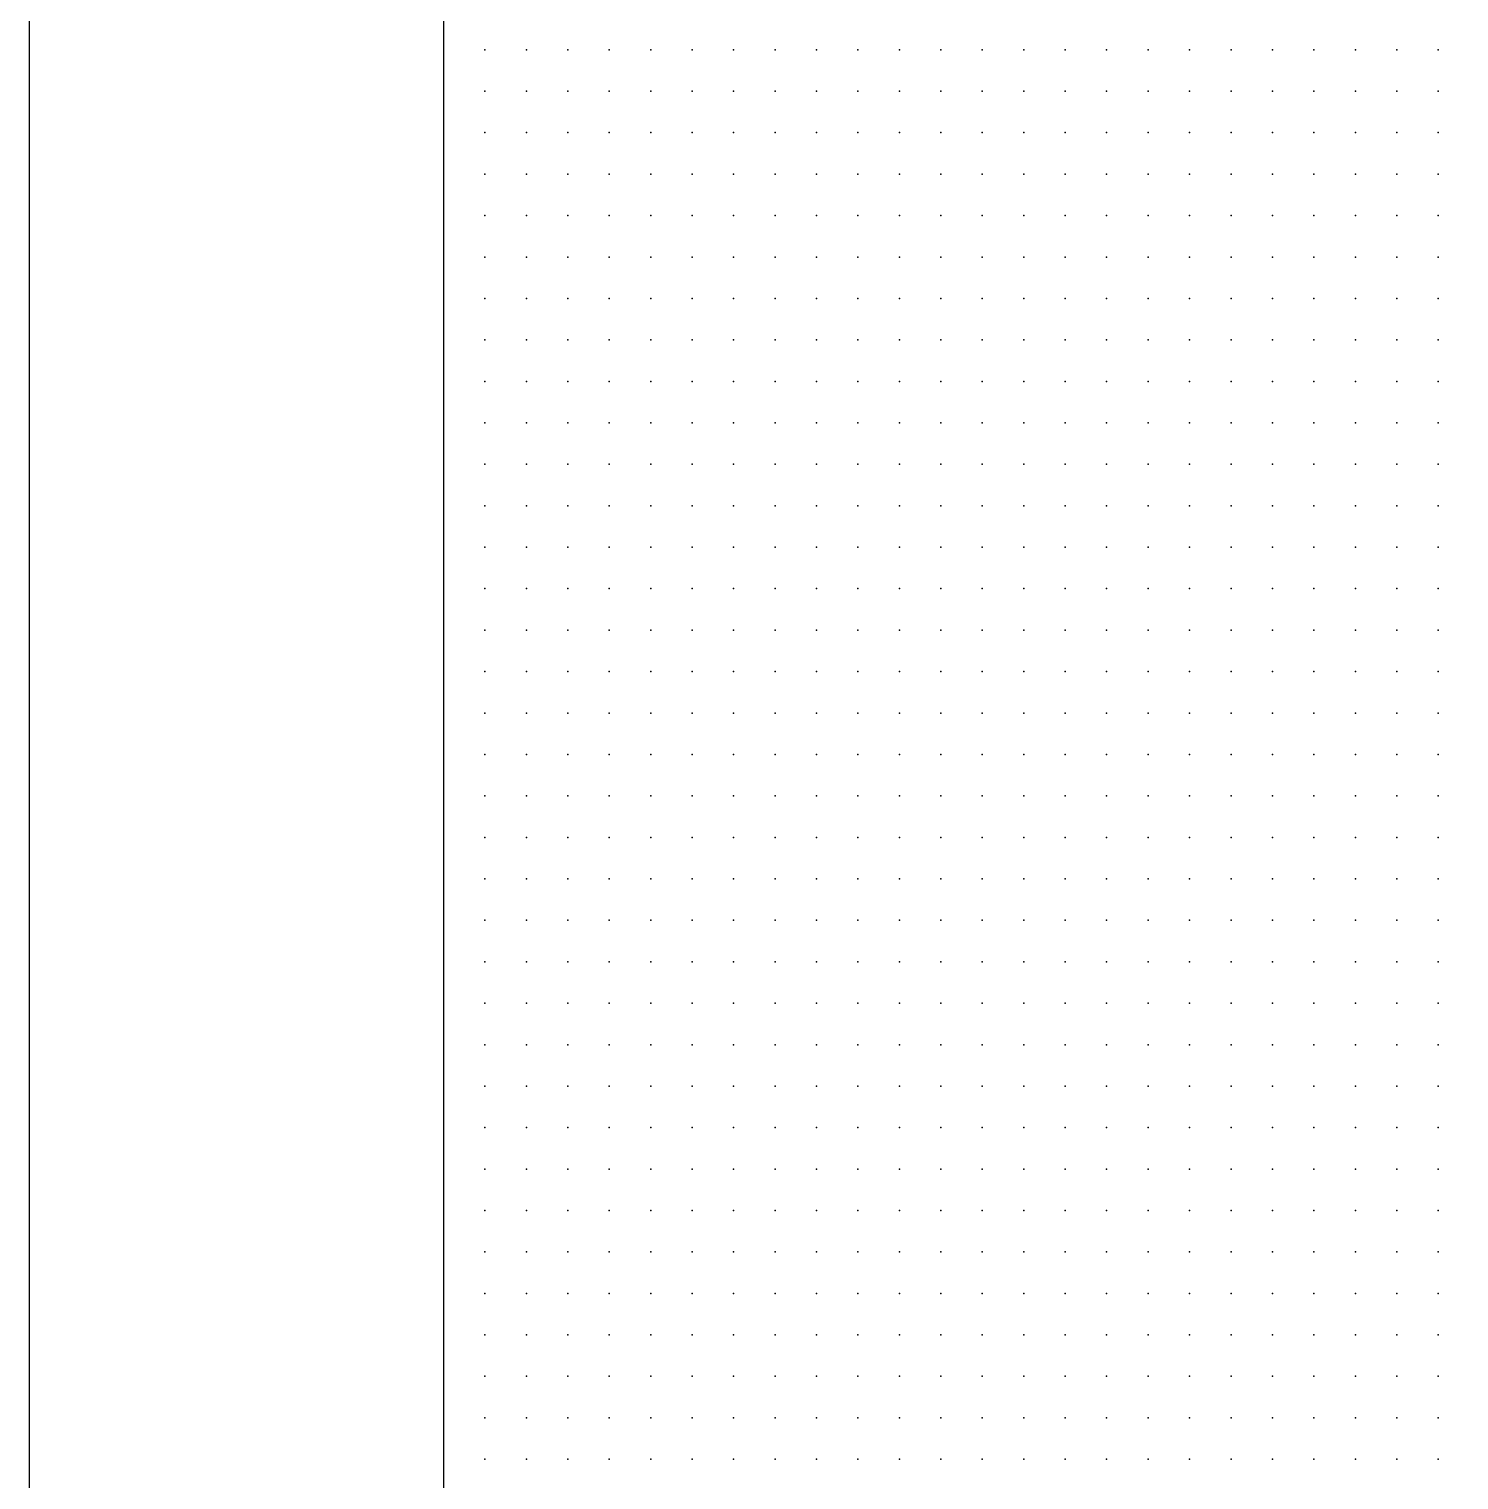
# Model space of a CAD drawing. Header units: millimetres. Extents: x 2848 to 6961, y 1568 to 7914.
# Drawn here: x 4198.28 to 4232.78, y 1649.79 to 1684.79 of the extents above; entities that cross this region are included whole.
import ezdxf

# ---------------------------------------------------------------- set-up
doc = ezdxf.new("R2010")
doc.units = ezdxf.units.MM
doc.header["$PDSIZE"] = -2

msp = doc.modelspace()

# ---------------------------------------------------------------- linework, layer by layer
for points in [[(4198.282, 1580.289), (4338.282, 1580.289), (4338.282, 1720.289), (4198.282, 1720.289)], [(4208.282, 1590.289), (4328.282, 1590.289), (4328.282, 1710.289), (4208.282, 1710.289)]]:
    msp.add_lwpolyline(points, close=True)
at = {"color": 160}
for p in [(4209.282, 1684.289), (4210.282, 1684.289), (4211.282, 1684.289), (4212.282, 1684.289), (4213.282, 1684.289), (4214.282, 1684.289), (4215.282, 1684.289), (4216.282, 1684.289), (4217.282, 1684.289), (4218.282, 1684.289), (4219.282, 1684.289), (4220.282, 1684.289), (4221.282, 1684.289), (4222.282, 1684.289), (4223.282, 1684.289), (4224.282, 1684.289), (4225.282, 1684.289), (4226.282, 1684.289), (4227.282, 1684.289), (4228.282, 1684.289), (4229.282, 1684.289), (4230.282, 1684.289), (4231.282, 1684.289), (4232.282, 1684.289), (4209.282, 1683.289), (4210.282, 1683.289), (4211.282, 1683.289), (4212.282, 1683.289), (4213.282, 1683.289), (4214.282, 1683.289), (4215.282, 1683.289), (4216.282, 1683.289), (4217.282, 1683.289), (4218.282, 1683.289), (4219.282, 1683.289), (4220.282, 1683.289), (4221.282, 1683.289), (4222.282, 1683.289), (4223.282, 1683.289), (4224.282, 1683.289), (4225.282, 1683.289), (4226.282, 1683.289), (4227.282, 1683.289), (4228.282, 1683.289), (4229.282, 1683.289), (4230.282, 1683.289), (4231.282, 1683.289), (4232.282, 1683.289), (4209.282, 1682.289), (4210.282, 1682.289), (4211.282, 1682.289), (4212.282, 1682.289), (4213.282, 1682.289), (4214.282, 1682.289), (4215.282, 1682.289), (4216.282, 1682.289), (4217.282, 1682.289), (4218.282, 1682.289), (4219.282, 1682.289), (4220.282, 1682.289), (4221.282, 1682.289), (4222.282, 1682.289), (4223.282, 1682.289), (4224.282, 1682.289), (4225.282, 1682.289), (4226.282, 1682.289), (4227.282, 1682.289), (4228.282, 1682.289), (4229.282, 1682.289), (4230.282, 1682.289), (4231.282, 1682.289), (4232.282, 1682.289), (4209.282, 1681.289), (4210.282, 1681.289), (4211.282, 1681.289), (4212.282, 1681.289), (4213.282, 1681.289), (4214.282, 1681.289), (4215.282, 1681.289), (4216.282, 1681.289), (4217.282, 1681.289), (4218.282, 1681.289), (4219.282, 1681.289), (4220.282, 1681.289), (4221.282, 1681.289), (4222.282, 1681.289), (4223.282, 1681.289), (4224.282, 1681.289), (4225.282, 1681.289), (4226.282, 1681.289), (4227.282, 1681.289), (4228.282, 1681.289), (4229.282, 1681.289), (4230.282, 1681.289), (4231.282, 1681.289), (4232.282, 1681.289), (4209.282, 1680.289), (4210.282, 1680.289), (4211.282, 1680.289), (4212.282, 1680.289), (4213.282, 1680.289), (4214.282, 1680.289), (4215.282, 1680.289), (4216.282, 1680.289), (4217.282, 1680.289), (4218.282, 1680.289), (4219.282, 1680.289), (4220.282, 1680.289), (4221.282, 1680.289), (4222.282, 1680.289), (4223.282, 1680.289), (4224.282, 1680.289), (4225.282, 1680.289), (4226.282, 1680.289), (4227.282, 1680.289), (4228.282, 1680.289), (4229.282, 1680.289), (4230.282, 1680.289), (4231.282, 1680.289), (4232.282, 1680.289), (4209.282, 1679.289), (4210.282, 1679.289), (4211.282, 1679.289), (4212.282, 1679.289), (4213.282, 1679.289), (4214.282, 1679.289), (4215.282, 1679.289), (4216.282, 1679.289), (4217.282, 1679.289), (4218.282, 1679.289), (4219.282, 1679.289), (4220.282, 1679.289), (4221.282, 1679.289), (4222.282, 1679.289), (4223.282, 1679.289), (4224.282, 1679.289), (4225.282, 1679.289), (4226.282, 1679.289), (4227.282, 1679.289), (4228.282, 1679.289), (4229.282, 1679.289), (4230.282, 1679.289), (4231.282, 1679.289), (4232.282, 1679.289), (4209.282, 1678.289), (4210.282, 1678.289), (4211.282, 1678.289), (4212.282, 1678.289), (4213.282, 1678.289), (4214.282, 1678.289), (4215.282, 1678.289), (4216.282, 1678.289), (4217.282, 1678.289), (4218.282, 1678.289), (4219.282, 1678.289), (4220.282, 1678.289), (4221.282, 1678.289), (4222.282, 1678.289), (4223.282, 1678.289), (4224.282, 1678.289), (4225.282, 1678.289), (4226.282, 1678.289), (4227.282, 1678.289), (4228.282, 1678.289), (4229.282, 1678.289), (4230.282, 1678.289), (4231.282, 1678.289), (4232.282, 1678.289), (4209.282, 1677.289), (4210.282, 1677.289), (4211.282, 1677.289), (4212.282, 1677.289), (4213.282, 1677.289), (4214.282, 1677.289), (4215.282, 1677.289), (4216.282, 1677.289), (4217.282, 1677.289), (4218.282, 1677.289), (4219.282, 1677.289), (4220.282, 1677.289), (4221.282, 1677.289), (4222.282, 1677.289), (4223.282, 1677.289), (4224.282, 1677.289), (4225.282, 1677.289), (4226.282, 1677.289), (4227.282, 1677.289), (4228.282, 1677.289), (4229.282, 1677.289), (4230.282, 1677.289), (4231.282, 1677.289), (4232.282, 1677.289), (4209.282, 1676.289), (4210.282, 1676.289), (4211.282, 1676.289), (4212.282, 1676.289), (4213.282, 1676.289), (4214.282, 1676.289), (4215.282, 1676.289), (4216.282, 1676.289), (4217.282, 1676.289), (4218.282, 1676.289), (4219.282, 1676.289), (4220.282, 1676.289), (4221.282, 1676.289), (4222.282, 1676.289), (4223.282, 1676.289), (4224.282, 1676.289), (4225.282, 1676.289), (4226.282, 1676.289), (4227.282, 1676.289), (4228.282, 1676.289), (4229.282, 1676.289), (4230.282, 1676.289), (4231.282, 1676.289), (4232.282, 1676.289), (4209.282, 1675.289), (4210.282, 1675.289), (4211.282, 1675.289), (4212.282, 1675.289), (4213.282, 1675.289), (4214.282, 1675.289), (4215.282, 1675.289), (4216.282, 1675.289), (4217.282, 1675.289), (4218.282, 1675.289), (4219.282, 1675.289), (4220.282, 1675.289), (4221.282, 1675.289), (4222.282, 1675.289), (4223.282, 1675.289), (4224.282, 1675.289), (4225.282, 1675.289), (4226.282, 1675.289), (4227.282, 1675.289), (4228.282, 1675.289), (4229.282, 1675.289), (4230.282, 1675.289), (4231.282, 1675.289), (4232.282, 1675.289), (4209.282, 1674.289), (4210.282, 1674.289), (4211.282, 1674.289), (4212.282, 1674.289), (4213.282, 1674.289), (4214.282, 1674.289), (4215.282, 1674.289), (4216.282, 1674.289), (4217.282, 1674.289), (4218.282, 1674.289), (4219.282, 1674.289), (4220.282, 1674.289), (4221.282, 1674.289), (4222.282, 1674.289), (4223.282, 1674.289), (4224.282, 1674.289), (4225.282, 1674.289), (4226.282, 1674.289), (4227.282, 1674.289), (4228.282, 1674.289), (4229.282, 1674.289), (4230.282, 1674.289), (4231.282, 1674.289), (4232.282, 1674.289), (4209.282, 1673.289), (4210.282, 1673.289), (4211.282, 1673.289), (4212.282, 1673.289), (4213.282, 1673.289), (4214.282, 1673.289), (4215.282, 1673.289), (4216.282, 1673.289), (4217.282, 1673.289), (4218.282, 1673.289), (4219.282, 1673.289), (4220.282, 1673.289), (4221.282, 1673.289), (4222.282, 1673.289), (4223.282, 1673.289), (4224.282, 1673.289), (4225.282, 1673.289), (4226.282, 1673.289), (4227.282, 1673.289), (4228.282, 1673.289), (4229.282, 1673.289), (4230.282, 1673.289), (4231.282, 1673.289), (4232.282, 1673.289), (4209.282, 1672.289), (4210.282, 1672.289), (4211.282, 1672.289), (4212.282, 1672.289), (4213.282, 1672.289), (4214.282, 1672.289), (4215.282, 1672.289), (4216.282, 1672.289), (4217.282, 1672.289), (4218.282, 1672.289), (4219.282, 1672.289), (4220.282, 1672.289), (4221.282, 1672.289), (4222.282, 1672.289), (4223.282, 1672.289), (4224.282, 1672.289), (4225.282, 1672.289), (4226.282, 1672.289), (4227.282, 1672.289), (4228.282, 1672.289), (4229.282, 1672.289), (4230.282, 1672.289), (4231.282, 1672.289), (4232.282, 1672.289), (4209.282, 1671.289), (4210.282, 1671.289), (4211.282, 1671.289), (4212.282, 1671.289), (4213.282, 1671.289), (4214.282, 1671.289), (4215.282, 1671.289), (4216.282, 1671.289), (4217.282, 1671.289), (4218.282, 1671.289), (4219.282, 1671.289), (4220.282, 1671.289), (4221.282, 1671.289), (4222.282, 1671.289), (4223.282, 1671.289), (4224.282, 1671.289), (4225.282, 1671.289), (4226.282, 1671.289), (4227.282, 1671.289), (4228.282, 1671.289), (4229.282, 1671.289), (4230.282, 1671.289), (4231.282, 1671.289), (4232.282, 1671.289), (4209.282, 1670.289), (4210.282, 1670.289), (4211.282, 1670.289), (4212.282, 1670.289), (4213.282, 1670.289), (4214.282, 1670.289), (4215.282, 1670.289), (4216.282, 1670.289), (4217.282, 1670.289), (4218.282, 1670.289), (4219.282, 1670.289), (4220.282, 1670.289), (4221.282, 1670.289), (4222.282, 1670.289), (4223.282, 1670.289), (4224.282, 1670.289), (4225.282, 1670.289), (4226.282, 1670.289), (4227.282, 1670.289), (4228.282, 1670.289), (4229.282, 1670.289), (4230.282, 1670.289), (4231.282, 1670.289), (4232.282, 1670.289), (4209.282, 1669.289), (4210.282, 1669.289), (4211.282, 1669.289), (4212.282, 1669.289), (4213.282, 1669.289), (4214.282, 1669.289), (4215.282, 1669.289), (4216.282, 1669.289), (4217.282, 1669.289), (4218.282, 1669.289), (4219.282, 1669.289), (4220.282, 1669.289), (4221.282, 1669.289), (4222.282, 1669.289), (4223.282, 1669.289), (4224.282, 1669.289), (4225.282, 1669.289), (4226.282, 1669.289), (4227.282, 1669.289), (4228.282, 1669.289), (4229.282, 1669.289), (4230.282, 1669.289), (4231.282, 1669.289), (4232.282, 1669.289), (4209.282, 1668.289), (4210.282, 1668.289), (4211.282, 1668.289), (4212.282, 1668.289), (4213.282, 1668.289), (4214.282, 1668.289), (4215.282, 1668.289), (4216.282, 1668.289), (4217.282, 1668.289), (4218.282, 1668.289), (4219.282, 1668.289), (4220.282, 1668.289), (4221.282, 1668.289), (4222.282, 1668.289), (4223.282, 1668.289), (4224.282, 1668.289), (4225.282, 1668.289), (4226.282, 1668.289), (4227.282, 1668.289), (4228.282, 1668.289), (4229.282, 1668.289), (4230.282, 1668.289), (4231.282, 1668.289), (4232.282, 1668.289), (4209.282, 1667.289), (4210.282, 1667.289), (4211.282, 1667.289), (4212.282, 1667.289), (4213.282, 1667.289), (4214.282, 1667.289), (4215.282, 1667.289), (4216.282, 1667.289), (4217.282, 1667.289), (4218.282, 1667.289), (4219.282, 1667.289), (4220.282, 1667.289), (4221.282, 1667.289), (4222.282, 1667.289), (4223.282, 1667.289), (4224.282, 1667.289), (4225.282, 1667.289), (4226.282, 1667.289), (4227.282, 1667.289), (4228.282, 1667.289), (4229.282, 1667.289), (4230.282, 1667.289), (4231.282, 1667.289), (4232.282, 1667.289), (4209.282, 1666.289), (4210.282, 1666.289), (4211.282, 1666.289), (4212.282, 1666.289), (4213.282, 1666.289), (4214.282, 1666.289), (4215.282, 1666.289), (4216.282, 1666.289), (4217.282, 1666.289), (4218.282, 1666.289), (4219.282, 1666.289), (4220.282, 1666.289), (4221.282, 1666.289), (4222.282, 1666.289), (4223.282, 1666.289), (4224.282, 1666.289), (4225.282, 1666.289), (4226.282, 1666.289), (4227.282, 1666.289), (4228.282, 1666.289), (4229.282, 1666.289), (4230.282, 1666.289), (4231.282, 1666.289), (4232.282, 1666.289), (4209.282, 1665.289), (4210.282, 1665.289), (4211.282, 1665.289), (4212.282, 1665.289), (4213.282, 1665.289), (4214.282, 1665.289), (4215.282, 1665.289), (4216.282, 1665.289), (4217.282, 1665.289), (4218.282, 1665.289), (4219.282, 1665.289), (4220.282, 1665.289), (4221.282, 1665.289), (4222.282, 1665.289), (4223.282, 1665.289), (4224.282, 1665.289), (4225.282, 1665.289), (4226.282, 1665.289), (4227.282, 1665.289), (4228.282, 1665.289), (4229.282, 1665.289), (4230.282, 1665.289), (4231.282, 1665.289), (4232.282, 1665.289), (4209.282, 1664.289), (4210.282, 1664.289), (4211.282, 1664.289), (4212.282, 1664.289), (4213.282, 1664.289), (4214.282, 1664.289), (4215.282, 1664.289), (4216.282, 1664.289), (4217.282, 1664.289), (4218.282, 1664.289), (4219.282, 1664.289), (4220.282, 1664.289), (4221.282, 1664.289), (4222.282, 1664.289), (4223.282, 1664.289), (4224.282, 1664.289), (4225.282, 1664.289), (4226.282, 1664.289), (4227.282, 1664.289), (4228.282, 1664.289), (4229.282, 1664.289), (4230.282, 1664.289), (4231.282, 1664.289), (4232.282, 1664.289), (4209.282, 1663.289), (4210.282, 1663.289), (4211.282, 1663.289), (4212.282, 1663.289), (4213.282, 1663.289), (4214.282, 1663.289), (4215.282, 1663.289), (4216.282, 1663.289), (4217.282, 1663.289), (4218.282, 1663.289), (4219.282, 1663.289), (4220.282, 1663.289), (4221.282, 1663.289), (4222.282, 1663.289), (4223.282, 1663.289), (4224.282, 1663.289), (4225.282, 1663.289), (4226.282, 1663.289), (4227.282, 1663.289), (4228.282, 1663.289), (4229.282, 1663.289), (4230.282, 1663.289), (4231.282, 1663.289), (4232.282, 1663.289), (4209.282, 1662.289), (4210.282, 1662.289), (4211.282, 1662.289), (4212.282, 1662.289), (4213.282, 1662.289), (4214.282, 1662.289), (4215.282, 1662.289), (4216.282, 1662.289), (4217.282, 1662.289), (4218.282, 1662.289), (4219.282, 1662.289), (4220.282, 1662.289), (4221.282, 1662.289), (4222.282, 1662.289), (4223.282, 1662.289), (4224.282, 1662.289), (4225.282, 1662.289), (4226.282, 1662.289), (4227.282, 1662.289), (4228.282, 1662.289), (4229.282, 1662.289), (4230.282, 1662.289), (4231.282, 1662.289), (4232.282, 1662.289), (4209.282, 1661.289), (4210.282, 1661.289), (4211.282, 1661.289), (4212.282, 1661.289), (4213.282, 1661.289), (4214.282, 1661.289), (4215.282, 1661.289), (4216.282, 1661.289), (4217.282, 1661.289), (4218.282, 1661.289), (4219.282, 1661.289), (4220.282, 1661.289), (4221.282, 1661.289), (4222.282, 1661.289), (4223.282, 1661.289), (4224.282, 1661.289), (4225.282, 1661.289), (4226.282, 1661.289), (4227.282, 1661.289), (4228.282, 1661.289), (4229.282, 1661.289), (4230.282, 1661.289), (4231.282, 1661.289), (4232.282, 1661.289), (4209.282, 1660.289), (4210.282, 1660.289), (4211.282, 1660.289), (4212.282, 1660.289), (4213.282, 1660.289), (4214.282, 1660.289), (4215.282, 1660.289), (4216.282, 1660.289), (4217.282, 1660.289), (4218.282, 1660.289), (4219.282, 1660.289), (4220.282, 1660.289), (4221.282, 1660.289), (4222.282, 1660.289), (4223.282, 1660.289), (4224.282, 1660.289), (4225.282, 1660.289), (4226.282, 1660.289), (4227.282, 1660.289), (4228.282, 1660.289), (4229.282, 1660.289), (4230.282, 1660.289), (4231.282, 1660.289), (4232.282, 1660.289), (4209.282, 1659.289), (4210.282, 1659.289), (4211.282, 1659.289), (4212.282, 1659.289), (4213.282, 1659.289), (4214.282, 1659.289), (4215.282, 1659.289), (4216.282, 1659.289), (4217.282, 1659.289), (4218.282, 1659.289), (4219.282, 1659.289), (4220.282, 1659.289), (4221.282, 1659.289), (4222.282, 1659.289), (4223.282, 1659.289), (4224.282, 1659.289), (4225.282, 1659.289), (4226.282, 1659.289), (4227.282, 1659.289), (4228.282, 1659.289), (4229.282, 1659.289), (4230.282, 1659.289), (4231.282, 1659.289), (4232.282, 1659.289), (4209.282, 1658.289), (4210.282, 1658.289), (4211.282, 1658.289), (4212.282, 1658.289), (4213.282, 1658.289), (4214.282, 1658.289), (4215.282, 1658.289), (4216.282, 1658.289), (4217.282, 1658.289), (4218.282, 1658.289), (4219.282, 1658.289), (4220.282, 1658.289), (4221.282, 1658.289), (4222.282, 1658.289), (4223.282, 1658.289), (4224.282, 1658.289), (4225.282, 1658.289), (4226.282, 1658.289), (4227.282, 1658.289), (4228.282, 1658.289), (4229.282, 1658.289), (4230.282, 1658.289), (4231.282, 1658.289), (4232.282, 1658.289), (4209.282, 1657.289), (4210.282, 1657.289), (4211.282, 1657.289), (4212.282, 1657.289), (4213.282, 1657.289), (4214.282, 1657.289), (4215.282, 1657.289), (4216.282, 1657.289), (4217.282, 1657.289), (4218.282, 1657.289), (4219.282, 1657.289), (4220.282, 1657.289), (4221.282, 1657.289), (4222.282, 1657.289), (4223.282, 1657.289), (4224.282, 1657.289), (4225.282, 1657.289), (4226.282, 1657.289), (4227.282, 1657.289), (4228.282, 1657.289), (4229.282, 1657.289), (4230.282, 1657.289), (4231.282, 1657.289), (4232.282, 1657.289), (4209.282, 1656.289), (4210.282, 1656.289), (4211.282, 1656.289), (4212.282, 1656.289), (4213.282, 1656.289), (4214.282, 1656.289), (4215.282, 1656.289), (4216.282, 1656.289), (4217.282, 1656.289), (4218.282, 1656.289), (4219.282, 1656.289), (4220.282, 1656.289), (4221.282, 1656.289), (4222.282, 1656.289), (4223.282, 1656.289), (4224.282, 1656.289), (4225.282, 1656.289), (4226.282, 1656.289), (4227.282, 1656.289), (4228.282, 1656.289), (4229.282, 1656.289), (4230.282, 1656.289), (4231.282, 1656.289), (4232.282, 1656.289), (4209.282, 1655.289), (4210.282, 1655.289), (4211.282, 1655.289), (4212.282, 1655.289), (4213.282, 1655.289), (4214.282, 1655.289), (4215.282, 1655.289), (4216.282, 1655.289), (4217.282, 1655.289), (4218.282, 1655.289), (4219.282, 1655.289), (4220.282, 1655.289), (4221.282, 1655.289), (4222.282, 1655.289), (4223.282, 1655.289), (4224.282, 1655.289), (4225.282, 1655.289), (4226.282, 1655.289), (4227.282, 1655.289), (4228.282, 1655.289), (4229.282, 1655.289), (4230.282, 1655.289), (4231.282, 1655.289), (4232.282, 1655.289), (4209.282, 1654.289), (4210.282, 1654.289), (4211.282, 1654.289), (4212.282, 1654.289), (4213.282, 1654.289), (4214.282, 1654.289), (4215.282, 1654.289), (4216.282, 1654.289), (4217.282, 1654.289), (4218.282, 1654.289), (4219.282, 1654.289), (4220.282, 1654.289), (4221.282, 1654.289), (4222.282, 1654.289), (4223.282, 1654.289), (4224.282, 1654.289), (4225.282, 1654.289), (4226.282, 1654.289), (4227.282, 1654.289), (4228.282, 1654.289), (4229.282, 1654.289), (4230.282, 1654.289), (4231.282, 1654.289), (4232.282, 1654.289), (4209.282, 1653.289), (4210.282, 1653.289), (4211.282, 1653.289), (4212.282, 1653.289), (4213.282, 1653.289), (4214.282, 1653.289), (4215.282, 1653.289), (4216.282, 1653.289), (4217.282, 1653.289), (4218.282, 1653.289), (4219.282, 1653.289), (4220.282, 1653.289), (4221.282, 1653.289), (4222.282, 1653.289), (4223.282, 1653.289), (4224.282, 1653.289), (4225.282, 1653.289), (4226.282, 1653.289), (4227.282, 1653.289), (4228.282, 1653.289), (4229.282, 1653.289), (4230.282, 1653.289), (4231.282, 1653.289), (4232.282, 1653.289), (4209.282, 1652.289), (4210.282, 1652.289), (4211.282, 1652.289), (4212.282, 1652.289), (4213.282, 1652.289), (4214.282, 1652.289), (4215.282, 1652.289), (4216.282, 1652.289), (4217.282, 1652.289), (4218.282, 1652.289), (4219.282, 1652.289), (4220.282, 1652.289), (4221.282, 1652.289), (4222.282, 1652.289), (4223.282, 1652.289), (4224.282, 1652.289), (4225.282, 1652.289), (4226.282, 1652.289), (4227.282, 1652.289), (4228.282, 1652.289), (4229.282, 1652.289), (4230.282, 1652.289), (4231.282, 1652.289), (4232.282, 1652.289), (4209.282, 1651.289), (4210.282, 1651.289), (4211.282, 1651.289), (4212.282, 1651.289), (4213.282, 1651.289), (4214.282, 1651.289), (4215.282, 1651.289), (4216.282, 1651.289), (4217.282, 1651.289), (4218.282, 1651.289), (4219.282, 1651.289), (4220.282, 1651.289), (4221.282, 1651.289), (4222.282, 1651.289), (4223.282, 1651.289), (4224.282, 1651.289), (4225.282, 1651.289), (4226.282, 1651.289), (4227.282, 1651.289), (4228.282, 1651.289), (4229.282, 1651.289), (4230.282, 1651.289), (4231.282, 1651.289), (4232.282, 1651.289), (4209.282, 1650.289), (4210.282, 1650.289), (4211.282, 1650.289), (4212.282, 1650.289), (4213.282, 1650.289), (4214.282, 1650.289), (4215.282, 1650.289), (4216.282, 1650.289), (4217.282, 1650.289), (4218.282, 1650.289), (4219.282, 1650.289), (4220.282, 1650.289), (4221.282, 1650.289), (4222.282, 1650.289), (4223.282, 1650.289), (4224.282, 1650.289), (4225.282, 1650.289), (4226.282, 1650.289), (4227.282, 1650.289), (4228.282, 1650.289), (4229.282, 1650.289), (4230.282, 1650.289), (4231.282, 1650.289), (4232.282, 1650.289)]:
    msp.add_point(p, dxfattribs=at)

doc.saveas('drawing.dxf')
